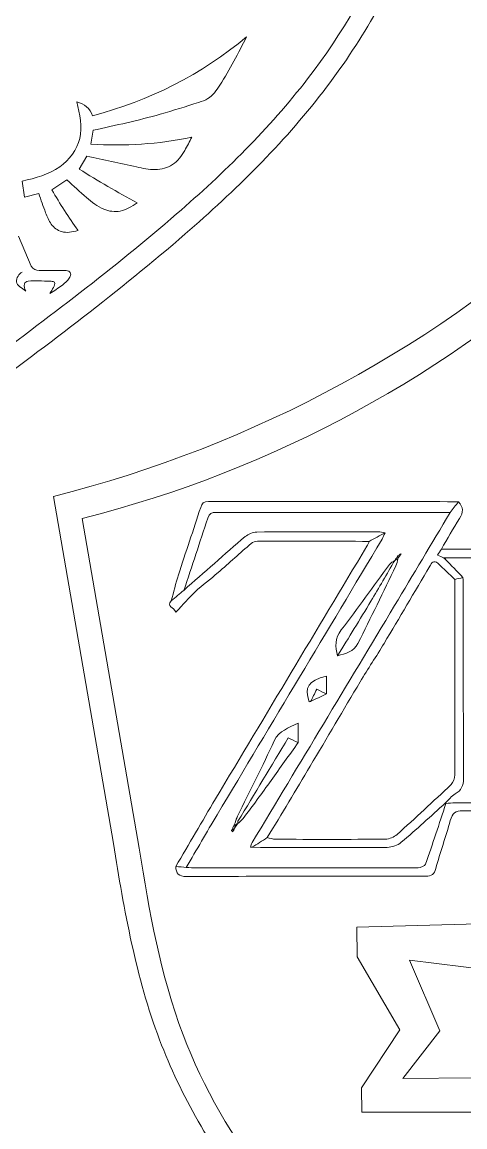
# Model space of a CAD drawing. Header units: inches. Extents: x 0 to 12, y 0 to 12.
# Drawn here: x 1.121 to 1.803, y 5.845 to 7.548 of the extents above; entities that cross this region are included whole.
import ezdxf

# ---------------------------------------------------------------- set-up
doc = ezdxf.new("R2010")
doc.units = ezdxf.units.IN
doc.header["$MEASUREMENT"] = 0

msp = doc.modelspace()

# ---------------------------------------------------------------- linework, layer by layer
at = {"color": 5, "lineweight": 0}
for p, q in [((1.2267, 7.3602), (1.2299, 7.3814)), ((1.2086, 7.3216), (1.2203, 7.3413)), ((1.1206, 7.303), (1.1244, 7.2783)), ((1.1665, 7.2896), (1.1897, 7.3049)), ((1.1244, 7.2783), (1.1461, 7.284)), ((1.1347, 7.1718), (1.1148, 7.2181)), ((1.1884, 7.1651), (1.1467, 7.1651)), ((1.2131, 6.7831), (1.301, 6.2747))]:
    msp.add_line(p, q, dxfattribs=at)
at = {"color": 250, "lineweight": 0}
msp.add_line((1.1688, 6.817), (1.2613, 6.2819), dxfattribs=at)
at = {"color": 5, "lineweight": 0}
for centre, radius, start, end in [((1.0795, 7.9891), 0.604, 284.3341, 309.8666), ((1.1985, 7.3935), 0.0322, 18.8063, 78.5326), ((1.267, 7.9093), 0.5506, 265.8076, 282.0733), ((2.0001, 8.5761), 1.4833, 237.7506, 241.7403), ((1.8262, 7.6688), 0.7609, 209.8934, 215.4983), ((0.7719, 8.5361), 1.8077, 284.1261, 312.9293), ((1.147, 7.1797), 0.0146, 212.8639, 268.9541)]:
    msp.add_arc(centre, radius, start, end, dxfattribs=at)
at = {"color": 250, "lineweight": 0}
msp.add_arc((0.7044, 8.6624), 1.9029, 284.1261, 312.9293, dxfattribs=at)
for points in [[(1.0539, 6.9721), (1.162, 7.0526), (1.3519, 7.1938), (1.5889, 7.4248), (1.7424, 7.6873), (1.7763, 7.8819), (1.793, 7.9849)], [(2.0004, 5.2691), (1.8923, 5.3496), (1.7024, 5.4909), (1.4654, 5.7218), (1.3119, 5.9843), (1.278, 6.1789), (1.2613, 6.2819)]]:
    msp.add_open_spline(points, degree=3, knots=[0, 0, 0, 0, 0.0808468, 0.1419248, 0.197496, 0.2597021, 0.2597021, 0.2597021, 0.2597021], dxfattribs=at)
at = {"color": 5, "lineweight": 0}
for points, knots in [([(1.0566, 7.0155), (1.1594, 7.092), (1.3397, 7.2262), (1.5649, 7.4456), (1.7107, 7.695), (1.7429, 7.8798), (1.7588, 7.9777)], [0, 0, 0, 0, 0.0808468, 0.1419248, 0.197496, 0.2597021, 0.2597021, 0.2597021, 0.2597021]), ([(1.2299, 7.3814), (1.2648, 7.389), (1.3198, 7.401), (1.3776, 7.4195), (1.4116, 7.4305), (1.4371, 7.4674), (1.454, 7.5005), (1.4667, 7.5255)], [0, 0, 0, 0, 0.02753964, 0.04351363, 0.0474821, 0.05463243, 0.07669562, 0.07669562, 0.07669562, 0.07669562]), ([(1.1206, 7.303), (1.1411, 7.3079), (1.1793, 7.317), (1.2182, 7.3687), (1.2094, 7.4059), (1.2049, 7.4251)], [0, 0, 0, 0, 0.01607831, 0.02987121, 0.04449574, 0.04449574, 0.04449574, 0.04449574]), ([(1.2203, 7.3413), (1.2458, 7.336), (1.2809, 7.3288), (1.325, 7.3185), (1.3549, 7.3259), (1.3709, 7.3486), (1.3787, 7.364), (1.3821, 7.3709)], [0, 0, 0, 0, 0.02023305, 0.02779216, 0.03497388, 0.04239776, 0.04841567, 0.04841567, 0.04841567, 0.04841567]), ([(1.1897, 7.3049), (1.1996, 7.2957), (1.2175, 7.2793), (1.2431, 7.2582), (1.2739, 7.2537), (1.2895, 7.264), (1.2978, 7.2696)], [0, 0, 0, 0, 0.01052872, 0.01884852, 0.02537562, 0.03288337, 0.03288337, 0.03288337, 0.03288337]), ([(1.1461, 7.284), (1.1496, 7.2741), (1.1552, 7.258), (1.1639, 7.236), (1.1825, 7.2211), (1.1979, 7.2248), (1.2067, 7.2269)], [0, 0, 0, 0, 0.00813648, 0.01321573, 0.01827977, 0.02485473, 0.02485473, 0.02485473, 0.02485473]), ([(1.1204, 7.1629), (1.1182, 7.1611), (1.1135, 7.1573), (1.109, 7.1432), (1.1209, 7.138), (1.1262, 7.1334), (1.1263, 7.1332)], [0, 0, 0, 0, 0.002263082, 0.004672888, 0.009805081, 0.009973743, 0.009973743, 0.009973743, 0.009973743]), ([(1.1635, 7.1299), (1.1701, 7.134), (1.1809, 7.1408), (1.1916, 7.1506), (1.1967, 7.1587), (1.1935, 7.1649), (1.1898, 7.165), (1.1884, 7.1651)], [0, 0, 0, 0, 0.00596177, 0.00986587, 0.01130521, 0.01296865, 0.01403095, 0.01403095, 0.01403095, 0.01403095]), ([(1.1635, 7.1299), (1.1654, 7.133), (1.1679, 7.1374), (1.1706, 7.1428), (1.1713, 7.1483), (1.1591, 7.1488), (1.1473, 7.1493), (1.134, 7.1494), (1.126, 7.148), (1.1224, 7.1422), (1.1243, 7.1367), (1.1263, 7.1332)], [0, 0, 0, 0, 0.00278599, 0.00388366, 0.00486863, 0.00626844, 0.01134116, 0.01538852, 0.01640716, 0.01732059, 0.0203083, 0.0203083, 0.0203083, 0.0203083]), ([(1.7934, 6.8086), (1.789, 6.8031), (1.7847, 6.7976), (1.7804, 6.7921), (1.6602, 6.7922), (1.5401, 6.7922), (1.42, 6.7924), (1.4129, 6.7924), (1.409, 6.7907), (1.4067, 6.7835), (1.3947, 6.7463), (1.3822, 6.7093), (1.3699, 6.6722), (1.3635, 6.6669), (1.3571, 6.6616), (1.3506, 6.6563), (1.3542, 6.6695), (1.3572, 6.6829), (1.3615, 6.696), (1.3727, 6.7307), (1.3846, 6.7653), (1.3959, 6.8001), (1.3979, 6.8065), (1.4007, 6.8092), (1.4078, 6.8092), (1.5347, 6.809), (1.6616, 6.809), (1.7885, 6.8089), (1.7901, 6.8089), (1.7917, 6.8087), (1.7934, 6.8086)], [0, 0, 0, 0, 1, 1, 1, 2, 2, 2, 3, 3, 3, 4, 4, 4, 5, 5, 5, 6, 6, 6, 7, 7, 7, 8, 8, 8, 9, 9, 9, 10, 10, 10, 10]), ([(1.7934, 6.8086), (1.8008, 6.8004), (1.8013, 6.7925), (1.795, 6.7829), (1.785, 6.7676), (1.7763, 6.7514), (1.767, 6.7357), (1.7651, 6.7328), (1.7631, 6.7299), (1.7609, 6.7264), (1.7646, 6.7248), (1.7675, 6.7236), (1.7704, 6.7224), (1.7713, 6.7217), (1.7722, 6.721), (1.773, 6.7204), (1.7821, 6.7109), (1.7911, 6.7014), (1.8002, 6.6919), (1.7961, 6.6909), (1.7919, 6.69), (1.7878, 6.689), (1.7792, 6.6972), (1.7705, 6.7055), (1.7618, 6.7137), (1.7549, 6.7202), (1.7519, 6.7139), (1.7491, 6.7093), (1.7256, 6.6697), (1.7023, 6.6299), (1.6787, 6.5904), (1.6667, 6.5705), (1.6538, 6.5512), (1.6418, 6.5313), (1.6159, 6.488), (1.5905, 6.4445), (1.5647, 6.4012), (1.5428, 6.3644), (1.5206, 6.3278), (1.4986, 6.2911), (1.4907, 6.2861), (1.4828, 6.2811), (1.4749, 6.2761), (1.4749, 6.2761), (1.4749, 6.2761), (1.4749, 6.2761), (1.4742, 6.2764), (1.4735, 6.2765), (1.4728, 6.2765), (1.4736, 6.2788), (1.474, 6.2813), (1.4752, 6.2833), (1.5484, 6.4051), (1.6217, 6.5269), (1.6949, 6.6488), (1.7235, 6.6965), (1.7519, 6.7443), (1.7804, 6.7921), (1.7847, 6.7976), (1.789, 6.8031), (1.7934, 6.8086)], [0, 0, 0, 0, 1, 1, 1, 2, 2, 2, 3, 3, 3, 4, 4, 4, 5, 5, 5, 6, 6, 6, 7, 7, 7, 8, 8, 8, 9, 9, 9, 10, 10, 10, 11, 11, 11, 12, 12, 12, 13, 13, 13, 14, 14, 14, 15, 15, 15, 16, 16, 16, 17, 17, 17, 18, 18, 18, 19, 19, 19, 20, 20, 20, 20]), ([(1.6801, 6.761), (1.6765, 6.7615), (1.6729, 6.7624), (1.6694, 6.7624), (1.6071, 6.7624), (1.5448, 6.7626), (1.4824, 6.7621), (1.4763, 6.7621), (1.4691, 6.759), (1.4644, 6.755), (1.4326, 6.7278), (1.4013, 6.6999), (1.3699, 6.6722), (1.3822, 6.7093), (1.3947, 6.7463), (1.4067, 6.7835), (1.409, 6.7907), (1.4129, 6.7924), (1.42, 6.7924), (1.5401, 6.7922), (1.6602, 6.7922), (1.7804, 6.7921), (1.7519, 6.7443), (1.7235, 6.6965), (1.6949, 6.6488), (1.6217, 6.5269), (1.5484, 6.4051), (1.4752, 6.2833), (1.474, 6.2813), (1.4736, 6.2788), (1.4728, 6.2765), (1.4735, 6.2764), (1.4742, 6.2762), (1.4749, 6.2761), (1.4749, 6.2761), (1.4749, 6.2761), (1.4749, 6.2761), (1.5445, 6.2759), (1.6141, 6.2756), (1.6836, 6.276), (1.6909, 6.2761), (1.6996, 6.2792), (1.7052, 6.2839), (1.7284, 6.3035), (1.7507, 6.3242), (1.7733, 6.3445), (1.7733, 6.3445), (1.774, 6.3435), (1.774, 6.3435), (1.7636, 6.3123), (1.7535, 6.2811), (1.7426, 6.2501), (1.7415, 6.2472), (1.735, 6.2447), (1.731, 6.2446), (1.7062, 6.2441), (1.6814, 6.2444), (1.6566, 6.2444), (1.5676, 6.2444), (1.4786, 6.2444), (1.3895, 6.2444), (1.3843, 6.2444), (1.379, 6.2449), (1.3737, 6.2451), (1.3895, 6.2721), (1.4051, 6.2993), (1.4211, 6.3261), (1.5059, 6.4678), (1.5908, 6.6094), (1.6756, 6.7511), (1.6775, 6.7542), (1.6786, 6.7577), (1.6801, 6.761)], [0, 0, 0, 0, 1, 1, 1, 2, 2, 2, 3, 3, 3, 4, 4, 4, 5, 5, 5, 6, 6, 6, 7, 7, 7, 8, 8, 8, 9, 9, 9, 10, 10, 10, 11, 11, 11, 12, 12, 12, 13, 13, 13, 14, 14, 14, 15, 15, 15, 16, 16, 16, 17, 17, 17, 18, 18, 18, 19, 19, 19, 20, 20, 20, 21, 21, 21, 22, 22, 22, 23, 23, 23, 24, 24, 24, 24]), ([(1.6801, 6.761), (1.672, 6.7566), (1.664, 6.7522), (1.6559, 6.7477), (1.5985, 6.7479), (1.5411, 6.748), (1.4836, 6.748), (1.4803, 6.7479), (1.4762, 6.7467), (1.4738, 6.7446), (1.4566, 6.7298), (1.44, 6.7145), (1.4228, 6.6997), (1.4112, 6.6896), (1.3985, 6.6805), (1.3872, 6.67), (1.3773, 6.6608), (1.3686, 6.6503), (1.3578, 6.6386), (1.3546, 6.6469), (1.3427, 6.6469), (1.3506, 6.6563), (1.3571, 6.6616), (1.3635, 6.6669), (1.3699, 6.6722), (1.4013, 6.6999), (1.4326, 6.7278), (1.4644, 6.755), (1.4691, 6.759), (1.4763, 6.7621), (1.4824, 6.7621), (1.5448, 6.7626), (1.6071, 6.7624), (1.6694, 6.7624), (1.6729, 6.7624), (1.6765, 6.7615), (1.6801, 6.761)], [0, 0, 0, 0, 1, 1, 1, 2, 2, 2, 3, 3, 3, 4, 4, 4, 5, 5, 5, 6, 6, 6, 7, 7, 7, 8, 8, 8, 9, 9, 9, 10, 10, 10, 11, 11, 11, 12, 12, 12, 12]), ([(1.3737, 6.2451), (1.3683, 6.2456), (1.3629, 6.2461), (1.3575, 6.2465), (1.3779, 6.2812), (1.3981, 6.316), (1.4187, 6.3506), (1.4964, 6.4805), (1.5743, 6.6103), (1.652, 6.7402), (1.6535, 6.7426), (1.6546, 6.7452), (1.6559, 6.7477), (1.664, 6.7522), (1.672, 6.7566), (1.6801, 6.761), (1.6786, 6.7577), (1.6775, 6.7542), (1.6756, 6.7511), (1.5908, 6.6094), (1.5059, 6.4678), (1.4211, 6.3261), (1.4051, 6.2993), (1.3895, 6.2721), (1.3737, 6.2451)], [0, 0, 0, 0, 1, 1, 1, 2, 2, 2, 3, 3, 3, 4, 4, 4, 5, 5, 5, 6, 6, 6, 7, 7, 7, 8, 8, 8, 8]), ([(1.7, 6.7257), (1.7, 6.7257), (1.7, 6.7257), (1.7, 6.7257), (1.6984, 6.7233), (1.6968, 6.7208), (1.6951, 6.7183), (1.6951, 6.7183), (1.6951, 6.7183), (1.6951, 6.7183), (1.6924, 6.7163), (1.6891, 6.7148), (1.6871, 6.7122), (1.6623, 6.6786), (1.6382, 6.6443), (1.6126, 6.6112), (1.6025, 6.5982), (1.6033, 6.5854), (1.6069, 6.5714), (1.6192, 6.5747), (1.632, 6.5776), (1.6384, 6.5904), (1.6581, 6.6302), (1.6776, 6.67), (1.697, 6.7099), (1.6986, 6.7132), (1.6989, 6.7173), (1.6998, 6.721), (1.6998, 6.721), (1.6998, 6.721), (1.6998, 6.721), (1.7014, 6.7235), (1.7031, 6.726), (1.7048, 6.7286), (1.7032, 6.7276), (1.7016, 6.7266), (1.7, 6.7257)], [0, 0, 0, 0, 1, 1, 1, 2, 2, 2, 3, 3, 3, 4, 4, 4, 5, 5, 5, 6, 6, 6, 7, 7, 7, 8, 8, 8, 9, 9, 9, 10, 10, 10, 11, 11, 11, 12, 12, 12, 12]), ([(1.6998, 6.721), (1.6999, 6.7226), (1.7, 6.7241), (1.7, 6.7257), (1.7, 6.7257), (1.7, 6.7257), (1.7, 6.7257), (1.7016, 6.7266), (1.7032, 6.7276), (1.7048, 6.7286), (1.7031, 6.726), (1.7014, 6.7235), (1.6998, 6.721)], [0, 0, 0, 0, 1, 1, 1, 2, 2, 2, 3, 3, 3, 4, 4, 4, 4]), ([(1.7048, 6.7286), (1.7032, 6.7276), (1.7016, 6.7266), (1.7, 6.7257), (1.7016, 6.7266), (1.7032, 6.7276), (1.7048, 6.7286)], [0, 0, 0, 0, 1, 1, 1, 2, 2, 2, 2]), ([(2.1355, 6.7353), (2.1313, 6.731), (2.127, 6.7267), (2.1227, 6.7224), (2.0787, 6.7224), (2.0347, 6.7224), (1.9906, 6.7224), (1.9853, 6.736), (1.9797, 6.7266), (1.9742, 6.7225), (1.9732, 6.7225), (1.9722, 6.7224), (1.9713, 6.7224), (1.9053, 6.7224), (1.8393, 6.7224), (1.7733, 6.7224), (1.7724, 6.7224), (1.7714, 6.7224), (1.7704, 6.7224), (1.7675, 6.7236), (1.7646, 6.7248), (1.7609, 6.7264), (1.7631, 6.7299), (1.7651, 6.7328), (1.767, 6.7357), (1.8862, 6.7357), (2.0054, 6.7357), (2.1245, 6.7357), (2.1282, 6.7357), (2.1318, 6.7354), (2.1355, 6.7353)], [0, 0, 0, 0, 1, 1, 1, 2, 2, 2, 3, 3, 3, 4, 4, 4, 5, 5, 5, 6, 6, 6, 7, 7, 7, 8, 8, 8, 9, 9, 9, 10, 10, 10, 10]), ([(2.3404, 6.7164), (2.3682, 6.7045), (2.3884, 6.6856), (2.4026, 6.6582), (2.4219, 6.6207), (2.4308, 6.5814), (2.4308, 6.5397), (2.4308, 6.531), (2.4294, 6.5222), (2.4286, 6.5135), (2.4292, 6.5052), (2.4319, 6.4963), (2.43, 6.4886), (2.4244, 6.4655), (2.417, 6.4429), (2.4101, 6.4201), (2.4084, 6.4143), (2.4059, 6.4089), (2.4037, 6.4033), (2.3931, 6.3919), (2.3825, 6.3805), (2.372, 6.369), (2.3716, 6.3686), (2.3719, 6.3675), (2.3718, 6.3667), (2.3718, 6.3667), (2.3719, 6.3669), (2.3719, 6.3669), (2.3484, 6.3465), (2.3184, 6.342), (2.2899, 6.3344), (2.2814, 6.3321), (2.2721, 6.3324), (2.2632, 6.3324), (2.1089, 6.3323), (1.9546, 6.3321), (1.8003, 6.3326), (1.7884, 6.3326), (1.7838, 6.3283), (1.7808, 6.3175), (1.7738, 6.2927), (1.7654, 6.2683), (1.7583, 6.2435), (1.7558, 6.2349), (1.7522, 6.2315), (1.7425, 6.2315), (1.6196, 6.2317), (1.4966, 6.2316), (1.3737, 6.2311), (1.362, 6.2311), (1.3577, 6.2359), (1.3575, 6.2465), (1.3629, 6.2461), (1.3683, 6.2456), (1.3737, 6.2451), (1.379, 6.2449), (1.3843, 6.2444), (1.3895, 6.2444), (1.4786, 6.2444), (1.5676, 6.2444), (1.6566, 6.2444), (1.6814, 6.2444), (1.7062, 6.2441), (1.731, 6.2446), (1.735, 6.2447), (1.7415, 6.2472), (1.7426, 6.2501), (1.7535, 6.2811), (1.7636, 6.3123), (1.774, 6.3435), (1.7788, 6.344), (1.7836, 6.3448), (1.7884, 6.3448), (1.8462, 6.3448), (1.904, 6.3448), (1.9617, 6.3448), (1.9661, 6.3448), (1.9704, 6.3452), (1.9757, 6.3455), (1.9757, 6.3641), (1.9758, 6.3815), (1.9757, 6.3989), (1.9754, 6.4355), (1.975, 6.4721), (1.9747, 6.5087), (1.9785, 6.5126), (1.9823, 6.5165), (1.9861, 6.5204), (1.9873, 6.5173), (1.9897, 6.5142), (1.9897, 6.5111), (1.99, 6.463), (1.99, 6.415), (1.9901, 6.3669), (1.9889, 6.3614), (1.9873, 6.3559), (1.9867, 6.3503), (1.9865, 6.3487), (1.9889, 6.3467), (1.9901, 6.3449), (2.0518, 6.3449), (2.1135, 6.3449), (2.1762, 6.3449), (2.1762, 6.3568), (2.1763, 6.3669), (2.1762, 6.377), (2.1759, 6.421), (2.1756, 6.4649), (2.1753, 6.5089), (2.1792, 6.5135), (2.1831, 6.5181), (2.187, 6.5228), (2.1883, 6.5197), (2.1906, 6.5166), (2.1906, 6.5135), (2.1909, 6.4661), (2.191, 6.4186), (2.1911, 6.3712), (2.1894, 6.3629), (2.1878, 6.3546), (2.1861, 6.3463), (2.1901, 6.3458), (2.1941, 6.3448), (2.198, 6.3448), (2.2252, 6.3453), (2.2525, 6.3458), (2.2797, 6.3468), (2.3384, 6.349), (2.3828, 6.3817), (2.4016, 6.4372), (2.4161, 6.4798), (2.4181, 6.5237), (2.4139, 6.5683), (2.4083, 6.6277), (2.3886, 6.6782), (2.3329, 6.7083), (2.3354, 6.711), (2.3379, 6.7137), (2.3404, 6.7164)], [0, 0, 0, 0, 1, 1, 1, 2, 2, 2, 3, 3, 3, 4, 4, 4, 5, 5, 5, 6, 6, 6, 7, 7, 7, 8, 8, 8, 9, 9, 9, 10, 10, 10, 11, 11, 11, 12, 12, 12, 13, 13, 13, 14, 14, 14, 15, 15, 15, 16, 16, 16, 17, 17, 17, 18, 18, 18, 19, 19, 19, 20, 20, 20, 21, 21, 21, 22, 22, 22, 23, 23, 23, 24, 24, 24, 25, 25, 25, 26, 26, 26, 27, 27, 27, 28, 28, 28, 29, 29, 29, 30, 30, 30, 31, 31, 31, 32, 32, 32, 33, 33, 33, 34, 34, 34, 35, 35, 35, 36, 36, 36, 37, 37, 37, 38, 38, 38, 39, 39, 39, 40, 40, 40, 41, 41, 41, 42, 42, 42, 43, 43, 43, 44, 44, 44, 45, 45, 45, 46, 46, 46, 46]), ([(1.6951, 6.7183), (1.6829, 6.6974), (1.6709, 6.6763), (1.6584, 6.6555), (1.6414, 6.6274), (1.6241, 6.5994), (1.6069, 6.5714), (1.6033, 6.5854), (1.6025, 6.5982), (1.6126, 6.6112), (1.6382, 6.6443), (1.6623, 6.6786), (1.6871, 6.7122), (1.6891, 6.7148), (1.6924, 6.7163), (1.6951, 6.7183)], [0, 0, 0, 0, 1, 1, 1, 2, 2, 2, 3, 3, 3, 4, 4, 4, 5, 5, 5, 5]), ([(1.6998, 6.721), (1.6989, 6.7173), (1.6986, 6.7132), (1.697, 6.7099), (1.6776, 6.67), (1.6581, 6.6302), (1.6384, 6.5904), (1.632, 6.5776), (1.6192, 6.5747), (1.6069, 6.5714), (1.6241, 6.5994), (1.6414, 6.6274), (1.6584, 6.6555), (1.6709, 6.6763), (1.6829, 6.6974), (1.6951, 6.7183), (1.6951, 6.7183), (1.6951, 6.7183), (1.6951, 6.7183), (1.6967, 6.7192), (1.6983, 6.7201), (1.6998, 6.721)], [0, 0, 0, 0, 1, 1, 1, 2, 2, 2, 3, 3, 3, 4, 4, 4, 5, 5, 5, 6, 6, 6, 7, 7, 7, 7]), ([(1.6998, 6.721), (1.6983, 6.7201), (1.6967, 6.7192), (1.6951, 6.7183), (1.6968, 6.7208), (1.6984, 6.7233), (1.7, 6.7257), (1.7, 6.7241), (1.6999, 6.7226), (1.6998, 6.721), (1.6998, 6.721), (1.6998, 6.721), (1.6998, 6.721)], [0, 0, 0, 0, 1, 1, 1, 2, 2, 2, 3, 3, 3, 4, 4, 4, 4]), ([(1.7733, 6.7224), (1.7733, 6.7217), (1.7731, 6.721), (1.773, 6.7204), (1.7722, 6.721), (1.7713, 6.7217), (1.7704, 6.7224), (1.7714, 6.7224), (1.7724, 6.7224), (1.7733, 6.7224)], [0, 0, 0, 0, 1, 1, 1, 2, 2, 2, 3, 3, 3, 3]), ([(1.7733, 6.7224), (1.8393, 6.7224), (1.9053, 6.7224), (1.9713, 6.7224), (1.9721, 6.7218), (1.973, 6.7213), (1.9739, 6.7208), (1.9737, 6.6765), (1.9736, 6.6322), (1.9735, 6.5879), (1.9604, 6.6214), (1.9474, 6.6549), (1.9342, 6.6884), (1.9327, 6.6923), (1.9299, 6.6957), (1.9278, 6.6993), (1.9054, 6.6993), (1.883, 6.6993), (1.8599, 6.6993), (1.8597, 6.698), (1.8591, 6.696), (1.8591, 6.6941), (1.8591, 6.6504), (1.859, 6.6066), (1.8592, 6.5629), (1.8592, 6.5599), (1.8607, 6.5569), (1.8616, 6.5539), (1.8886, 6.5467), (1.9019, 6.5511), (1.9173, 6.5722), (1.9216, 6.5781), (1.9262, 6.5838), (1.9306, 6.5896), (1.9306, 6.5548), (1.9306, 6.52), (1.9306, 6.4822), (1.9215, 6.4959), (1.9143, 6.5071), (1.9066, 6.518), (1.9045, 6.521), (1.9009, 6.5248), (1.8978, 6.525), (1.8854, 6.5258), (1.8729, 6.5253), (1.86, 6.5253), (1.8596, 6.522), (1.8591, 6.52), (1.8591, 6.5181), (1.859, 6.4734), (1.859, 6.4288), (1.8591, 6.3841), (1.8591, 6.3811), (1.8605, 6.378), (1.8612, 6.3749), (1.862, 6.3742), (1.8628, 6.3735), (1.8636, 6.3728), (1.8823, 6.3729), (1.9011, 6.3736), (1.9198, 6.3729), (1.929, 6.3725), (1.9324, 6.376), (1.935, 6.3842), (1.9479, 6.4258), (1.9614, 6.4672), (1.9747, 6.5086), (1.975, 6.4721), (1.9754, 6.4355), (1.9757, 6.3989), (1.9758, 6.3815), (1.9757, 6.3641), (1.9757, 6.3455), (1.9704, 6.3452), (1.9661, 6.3448), (1.9617, 6.3448), (1.904, 6.3448), (1.8462, 6.3448), (1.7884, 6.3448), (1.7836, 6.3448), (1.7788, 6.344), (1.774, 6.3435), (1.774, 6.3435), (1.7733, 6.3445), (1.7733, 6.3445), (1.7782, 6.3492), (1.7825, 6.3549), (1.7882, 6.3583), (1.7977, 6.364), (1.8011, 6.3711), (1.8011, 6.3822), (1.8007, 6.481), (1.8008, 6.5797), (1.8008, 6.6785), (1.8008, 6.683), (1.8004, 6.6874), (1.8002, 6.6919), (1.7911, 6.7014), (1.7821, 6.7109), (1.773, 6.7204), (1.7731, 6.721), (1.7733, 6.7217), (1.7733, 6.7224)], [0, 0, 0, 0, 1, 1, 1, 2, 2, 2, 3, 3, 3, 4, 4, 4, 5, 5, 5, 6, 6, 6, 7, 7, 7, 8, 8, 8, 9, 9, 9, 10, 10, 10, 11, 11, 11, 12, 12, 12, 13, 13, 13, 14, 14, 14, 15, 15, 15, 16, 16, 16, 17, 17, 17, 18, 18, 18, 19, 19, 19, 20, 20, 20, 21, 21, 21, 22, 22, 22, 23, 23, 23, 24, 24, 24, 25, 25, 25, 26, 26, 26, 27, 27, 27, 28, 28, 28, 29, 29, 29, 30, 30, 30, 31, 31, 31, 32, 32, 32, 33, 33, 33, 34, 34, 34, 34]), ([(1.4986, 6.2911), (1.5027, 6.2902), (1.5069, 6.2886), (1.5111, 6.2885), (1.5676, 6.2884), (1.6241, 6.2882), (1.6807, 6.2887), (1.6868, 6.2888), (1.6941, 6.2919), (1.6986, 6.296), (1.7268, 6.3211), (1.7545, 6.3469), (1.7819, 6.3729), (1.7854, 6.3763), (1.7876, 6.3827), (1.7876, 6.3877), (1.7879, 6.4881), (1.7878, 6.5886), (1.7878, 6.689), (1.7919, 6.69), (1.7961, 6.6909), (1.8002, 6.6919), (1.8004, 6.6874), (1.8008, 6.683), (1.8008, 6.6785), (1.8008, 6.5797), (1.8007, 6.481), (1.8011, 6.3822), (1.8011, 6.3711), (1.7977, 6.364), (1.7882, 6.3583), (1.7825, 6.3549), (1.7782, 6.3492), (1.7733, 6.3445), (1.7507, 6.3242), (1.7284, 6.3035), (1.7052, 6.2839), (1.6996, 6.2792), (1.6909, 6.2761), (1.6836, 6.276), (1.6141, 6.2756), (1.5445, 6.2759), (1.4749, 6.2761), (1.4828, 6.2811), (1.4907, 6.2861), (1.4986, 6.2911)], [0, 0, 0, 0, 1, 1, 1, 2, 2, 2, 3, 3, 3, 4, 4, 4, 5, 5, 5, 6, 6, 6, 7, 7, 7, 8, 8, 8, 9, 9, 9, 10, 10, 10, 11, 11, 11, 12, 12, 12, 13, 13, 13, 14, 14, 14, 15, 15, 15, 15]), ([(1.5655, 6.501), (1.5655, 6.501), (1.5654, 6.5009), (1.5654, 6.5009), (1.5735, 6.5048), (1.5817, 6.5087), (1.5898, 6.5125), (1.5898, 6.5215), (1.5898, 6.5305), (1.5898, 6.54), (1.5614, 6.5328), (1.5553, 6.523), (1.5633, 6.5004), (1.564, 6.5006), (1.5647, 6.5008), (1.5655, 6.501)], [0, 0, 0, 0, 1, 1, 1, 2, 2, 2, 3, 3, 3, 4, 4, 4, 5, 5, 5, 5]), ([(1.5633, 6.5004), (1.5553, 6.523), (1.5614, 6.5328), (1.5898, 6.54), (1.5898, 6.5305), (1.5898, 6.5215), (1.5898, 6.5125), (1.5852, 6.5147), (1.5806, 6.5169), (1.5748, 6.5197), (1.5714, 6.5129), (1.5684, 6.5069), (1.5654, 6.5009), (1.5654, 6.5009), (1.5655, 6.501), (1.5655, 6.501), (1.5647, 6.501), (1.564, 6.5008), (1.5633, 6.5004)], [0, 0, 0, 0, 1, 1, 1, 2, 2, 2, 3, 3, 3, 4, 4, 4, 5, 5, 5, 6, 6, 6, 6]), ([(1.5654, 6.5009), (1.5684, 6.5069), (1.5714, 6.5129), (1.5748, 6.5197), (1.5806, 6.5169), (1.5852, 6.5147), (1.5898, 6.5125), (1.5817, 6.5087), (1.5735, 6.5048), (1.5654, 6.5009)], [0, 0, 0, 0, 1, 1, 1, 2, 2, 2, 3, 3, 3, 3]), ([(1.5633, 6.5004), (1.564, 6.5008), (1.5647, 6.501), (1.5655, 6.501), (1.5647, 6.5008), (1.564, 6.5006), (1.5633, 6.5004)], [0, 0, 0, 0, 1, 1, 1, 2, 2, 2, 2]), ([(1.448, 6.3054), (1.4497, 6.3079), (1.4513, 6.3104), (1.4529, 6.3128), (1.4529, 6.3128), (1.4529, 6.3128), (1.4529, 6.3128), (1.4557, 6.3153), (1.459, 6.3174), (1.4612, 6.3203), (1.4758, 6.3398), (1.4903, 6.3594), (1.5046, 6.3792), (1.5185, 6.3985), (1.5322, 6.4181), (1.546, 6.4375), (1.546, 6.4468), (1.546, 6.456), (1.546, 6.4677), (1.5312, 6.4592), (1.5168, 6.4565), (1.5094, 6.4405), (1.4915, 6.4013), (1.4717, 6.363), (1.4528, 6.3242), (1.4507, 6.3199), (1.4494, 6.3152), (1.4477, 6.3107), (1.4462, 6.3078), (1.4448, 6.305), (1.4434, 6.3021), (1.4441, 6.3013), (1.4448, 6.3006), (1.4455, 6.2999), (1.4464, 6.3018), (1.4473, 6.3036), (1.4481, 6.3055), (1.4481, 6.3055), (1.448, 6.3054), (1.448, 6.3054)], [0, 0, 0, 0, 1, 1, 1, 2, 2, 2, 3, 3, 3, 4, 4, 4, 5, 5, 5, 6, 6, 6, 7, 7, 7, 8, 8, 8, 9, 9, 9, 10, 10, 10, 11, 11, 11, 12, 12, 12, 13, 13, 13, 13]), ([(1.4476, 6.3107), (1.4494, 6.3152), (1.4507, 6.3199), (1.4528, 6.3242), (1.4717, 6.363), (1.4915, 6.4013), (1.5094, 6.4405), (1.5168, 6.4565), (1.5312, 6.4592), (1.546, 6.4677), (1.546, 6.456), (1.546, 6.4468), (1.546, 6.4375), (1.5411, 6.4399), (1.5361, 6.4422), (1.5308, 6.4448), (1.5046, 6.4014), (1.479, 6.3589), (1.4534, 6.3163), (1.4528, 6.3154), (1.4531, 6.314), (1.4529, 6.3128), (1.4529, 6.3128), (1.4529, 6.3128), (1.4529, 6.3128), (1.4515, 6.3118), (1.4501, 6.3109), (1.4486, 6.3099), (1.4483, 6.3102), (1.448, 6.3104), (1.4476, 6.3107)], [0, 0, 0, 0, 1, 1, 1, 2, 2, 2, 3, 3, 3, 4, 4, 4, 5, 5, 5, 6, 6, 6, 7, 7, 7, 8, 8, 8, 9, 9, 9, 10, 10, 10, 10]), ([(1.4529, 6.3128), (1.4531, 6.314), (1.4528, 6.3154), (1.4534, 6.3163), (1.479, 6.3589), (1.5046, 6.4014), (1.5308, 6.4448), (1.5361, 6.4422), (1.5411, 6.4399), (1.546, 6.4375), (1.5322, 6.4181), (1.5185, 6.3985), (1.5046, 6.3792), (1.4903, 6.3594), (1.4758, 6.3398), (1.4612, 6.3203), (1.459, 6.3174), (1.4557, 6.3153), (1.4529, 6.3128)], [0, 0, 0, 0, 1, 1, 1, 2, 2, 2, 3, 3, 3, 4, 4, 4, 5, 5, 5, 6, 6, 6, 6]), ([(1.4481, 6.3055), (1.4465, 6.3044), (1.445, 6.3032), (1.4434, 6.3021), (1.4448, 6.305), (1.4462, 6.3078), (1.4477, 6.3107), (1.448, 6.3104), (1.4483, 6.3102), (1.4486, 6.3099), (1.4484, 6.3084), (1.4482, 6.3069), (1.448, 6.3054), (1.448, 6.3054), (1.4481, 6.3055), (1.4481, 6.3055)], [0, 0, 0, 0, 1, 1, 1, 2, 2, 2, 3, 3, 3, 4, 4, 4, 5, 5, 5, 5]), ([(1.4481, 6.3055), (1.4473, 6.3036), (1.4464, 6.3018), (1.4455, 6.2999), (1.4448, 6.3006), (1.4441, 6.3013), (1.4434, 6.3021), (1.445, 6.3032), (1.4465, 6.3044), (1.4481, 6.3055)], [0, 0, 0, 0, 1, 1, 1, 2, 2, 2, 3, 3, 3, 3]), ([(1.448, 6.3054), (1.4482, 6.3069), (1.4484, 6.3084), (1.4486, 6.3099), (1.4501, 6.3109), (1.4515, 6.3118), (1.4529, 6.3128), (1.4513, 6.3104), (1.4497, 6.3079), (1.448, 6.3054)], [0, 0, 0, 0, 1, 1, 1, 2, 2, 2, 3, 3, 3, 3]), ([(2.0032, 5.3125), (1.9004, 5.389), (1.7201, 5.5232), (1.4949, 5.7426), (1.349, 5.992), (1.3168, 6.1768), (1.301, 6.2747)], [0, 0, 0, 0, 0.0808468, 0.1419248, 0.197496, 0.2597021, 0.2597021, 0.2597021, 0.2597021]), ([(1.4749, 6.2761), (1.4742, 6.2762), (1.4735, 6.2764), (1.4728, 6.2765), (1.4735, 6.2765), (1.4742, 6.2764), (1.4749, 6.2761)], [0, 0, 0, 0, 1, 1, 1, 2, 2, 2, 2])]:
    msp.add_open_spline(points, degree=3, knots=knots, dxfattribs=at)
at = {"color": 2, "lineweight": 0}
msp.add_open_spline([(1.7181, 6.1021), (1.7181, 6.1021), (1.7645, 5.9932), (1.7645, 5.9932), (1.7645, 5.9932), (1.7078, 5.9199), (1.7078, 5.9199), (1.7078, 5.9199), (1.8179, 5.9206), (1.8179, 5.9206), (1.8179, 5.9206), (1.8467, 5.9368), (1.8467, 5.9368), (1.8467, 5.9368), (1.8438, 5.8929), (1.8421, 5.8681), (1.7691, 5.8681), (1.6446, 5.8681), (1.6446, 5.8681), (1.6446, 5.8681), (1.6438, 5.9056), (1.6438, 5.9056), (1.6438, 5.9056), (1.7029, 5.9946), (1.7029, 5.9946), (1.7029, 5.9946), (1.6373, 6.1073), (1.6373, 6.1073), (1.6373, 6.1073), (1.6367, 6.1532), (1.6367, 6.1532), (1.6367, 6.1532), (1.8426, 6.1588), (1.8426, 6.1588), (1.8426, 6.1348), (1.8426, 6.1107), (1.8426, 6.0866), (1.8426, 6.0866), (1.7181, 6.1021), (1.7181, 6.1021)], degree=3, knots=[0, 0, 0, 0, 1, 1, 1, 2, 2, 2, 3, 3, 3, 4, 4, 4, 5, 5, 5, 6, 6, 6, 7, 7, 7, 8, 8, 8, 9, 9, 9, 10, 10, 10, 11, 11, 11, 12, 12, 12, 13, 13, 13, 13], dxfattribs=at)

doc.saveas('drawing.dxf')
